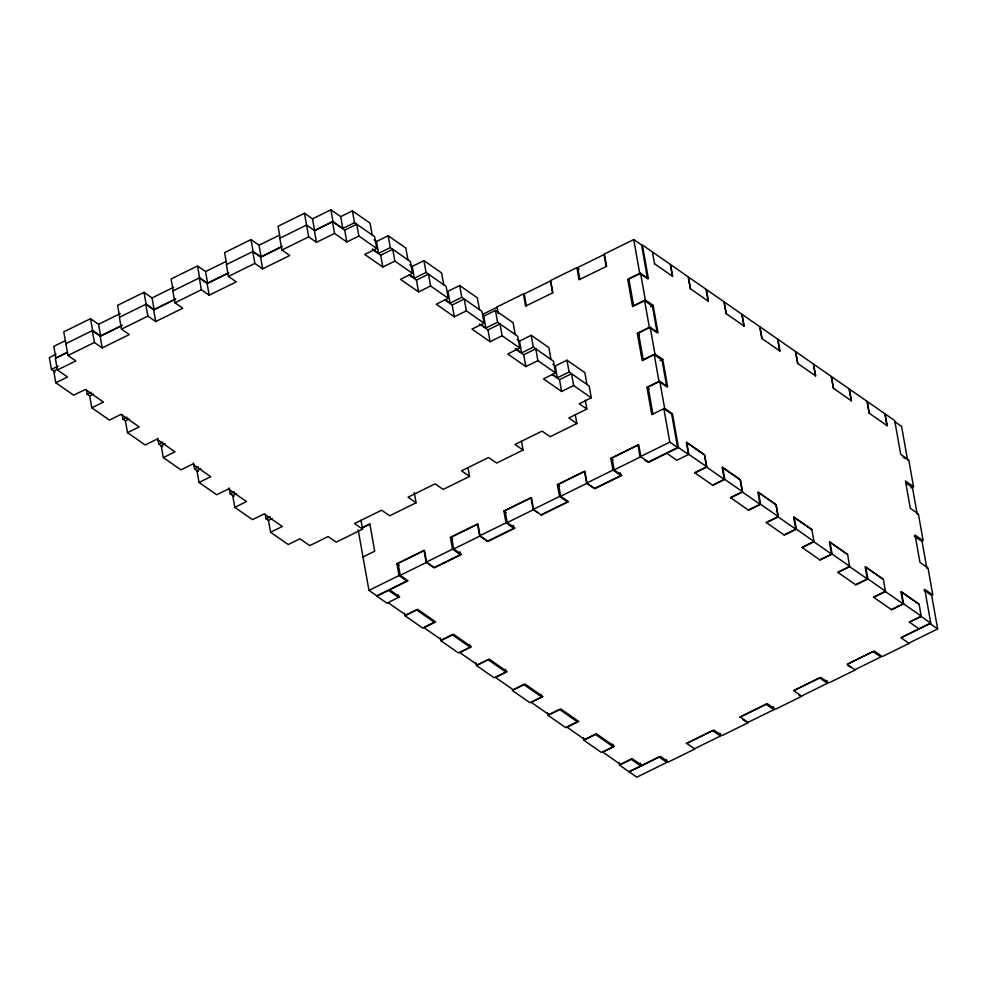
<?xml version="1.0" encoding="UTF-8"?>
<svg xmlns="http://www.w3.org/2000/svg" width="987" height="987" viewBox="0 0 987 987"><rect width="100%" height="100%" fill="white"/><g stroke="black" fill="none" stroke-linecap="round" stroke-linejoin="round"><path stroke-width="1.48" d="M122.339 325.414L100.686 336.098L98.577 324.279L90.533 318.678L63.785 331.854L68.004 355.493L75.826 360.934L57.431 369.989L55.334 358.182L67.153 352.359M175.822 299.061L154.157 309.733L152.06 297.926L144.016 292.325L117.601 305.341L119.711 317.148M227.948 273.374L207.64 283.38L205.543 271.561L197.499 265.959L171.084 278.976L173.194 290.795M281.431 247.009L261.123 257.027L259.026 245.208L250.982 239.607L224.567 252.623L226.677 264.43M272.363 518.508L268.464 520.433L270.574 532.252L288.229 544.54L299.925 538.766L309.758 545.614L328.14 536.558L336.185 542.159L362.599 529.143L354.555 523.542L381.624 510.193L389.668 515.794L416.082 502.79L408.026 497.189L435.107 483.84L443.151 489.441L469.565 476.425L461.509 470.824L488.59 457.487L496.634 463.088L523.036 450.072L514.992 444.471L542.073 431.122L550.117 436.723L576.852 423.546L568.808 417.945L586.858 409.05L579.258 403.757L591.299 397.835L573.644 385.547L561.603 391.469L543.504 378.872L555.533 372.938L537.878 360.65L525.849 366.584L507.75 353.988L519.779 348.053L502.124 335.765L490.095 341.699L471.983 329.09L484.025 323.168L466.37 310.88L454.328 316.802L436.229 304.206L448.258 298.271L430.603 285.983L418.574 291.918L400.475 279.321L412.504 273.387L394.849 261.099L382.82 267.033L364.709 254.424L376.75 248.502L374.641 236.683L354.53 222.68L342.822 228.453L332.989 221.606L314.606 230.662L312.509 218.843L304.465 213.254L278.05 226.257L280.16 238.077M65.389 340.638L53.779 346.351L55.889 358.17L67.498 352.445M98.577 324.279L120.241 313.607M152.06 297.926L173.724 287.242M205.543 271.561L225.85 261.555M259.026 245.208L279.333 235.202M312.509 218.843L330.892 209.787L340.725 216.634L342.822 228.453M65.895 343.673L92.63 330.497L100.686 336.098M154.157 309.733L146.113 304.132L119.378 317.32L121.475 329.127L129.297 334.581L102.229 347.917L94.407 342.477L92.297 330.657L100.119 336.098L102.229 347.917M207.64 283.38L199.596 277.779L172.861 290.955L174.958 302.775L182.78 308.215L155.712 321.565L147.89 316.111L145.78 304.304L153.602 309.745L155.712 321.565M261.123 257.027L253.079 251.426L226.344 264.602L228.441 276.422L236.263 281.863L209.195 295.199L201.373 289.759L199.263 277.939L207.085 283.392L209.195 295.199M56.037 354.284L49.35 357.578L51.46 369.385L55.235 372.025M340.725 216.634L352.421 210.873L370.076 223.161L372.185 234.968M100.119 336.098L121.783 325.426M153.602 309.745L175.267 299.073M207.085 283.392L228.75 272.708M314.606 230.662L306.562 225.061L279.827 238.237L281.924 250.056L289.746 255.497L262.678 268.846L254.856 263.406L252.746 251.586L260.568 257.027L282.233 246.355M346.832 241.988L344.722 230.168L332.434 221.619L314.384 230.514L316.494 242.321L334.544 233.425L346.832 241.988L358.861 236.053L376.75 248.502M68.004 355.493L94.407 342.477M121.475 329.127L147.89 316.111M174.958 302.775L201.373 289.759M228.441 276.422L254.856 263.406M281.924 250.056L308.672 236.88L316.494 242.321M51.46 369.385L58.134 366.091M57.591 369.027L53.693 370.939L55.79 382.759L73.68 395.207L85.376 389.433L103.475 402.042L91.779 407.804L89.669 395.984L93.568 394.072M344.722 230.168L356.763 224.234L358.861 236.053M55.79 382.759L67.498 376.997L57.431 369.989M374.073 239.841L376.479 241.519L388.175 235.757L405.842 248.045L407.939 259.865M86.424 389.853L87.214 394.282L91.223 392.295M372.555 249.131L378.589 253.338L390.284 247.577L410.395 261.567L412.504 273.387M372.259 249.329L380.711 255.214L392.74 249.279L394.849 261.099M409.827 264.726L412.245 266.416L423.941 260.642L441.596 272.93L443.706 284.75M122.178 414.737L122.968 419.167L126.978 417.193M409.519 274.867L414.343 278.223L426.039 272.461L446.161 286.464L448.258 298.271M129.334 418.957L125.435 420.881L127.533 432.688L145.188 444.977L156.896 439.215L174.995 451.812L163.299 457.586L161.189 445.766L165.088 443.842M409.223 275.065L416.465 280.098L428.506 274.176L430.603 285.983M127.533 432.688L139.229 426.927L121.13 414.33L109.434 420.092L91.779 407.804M479.46 309.634L477.35 297.827L459.695 285.539L447.999 291.301L450.109 303.12L461.805 297.346L481.915 311.349L484.025 323.168M157.673 438.142L158.734 444.051L162.744 442.077M444.989 299.949L452.231 304.995L464.26 299.061L466.37 310.88M579.122 269.13L576.889 267.576L550.487 280.592L552.646 292.744M633.716 239.57L639.724 273.325L647.546 278.766L641.538 245.01L633.716 239.57L603.97 254.227L606.129 266.379M482.655 314.384L497.177 307.228M515.214 334.531L513.117 322.712L495.462 310.424L483.753 316.185L485.863 328.005L497.559 322.243L517.682 336.234L519.779 348.053M193.44 463.039L194.488 468.948L198.498 466.962M200.842 468.739L196.944 470.651L199.053 482.47L216.708 494.758L228.404 488.997L246.516 501.593L234.807 507.355L232.71 495.548L236.609 493.623M479.534 323.995L487.985 329.88L500.014 323.946L502.124 335.765M199.053 482.47L210.749 476.709L192.65 464.1L180.954 469.874L163.299 457.586M639.724 273.325L627.695 279.259L632.568 306.599L644.597 300.677L652.419 306.118L657.169 332.779M672.443 276.372L670.321 264.405L642.377 244.961L648.397 278.729L640.575 273.276L628.867 279.05L633.617 305.711L645.325 299.949L653.147 305.39L658.008 332.742L650.186 327.289L638.49 333.063L643.24 359.724L654.936 353.963L662.758 359.404L667.631 386.756L659.809 381.303L648.114 387.077L652.925 414.084M517.102 339.392L519.52 341.083L531.216 335.309L548.871 347.597L550.98 359.416M229.194 487.923L230.242 493.833L234.264 491.859M515.584 348.695L521.617 352.89L533.325 347.128L553.436 361.131L555.533 372.938M515.3 348.892L523.739 354.765L535.781 348.843L537.878 360.65M650.544 306.673L653.147 305.39M552.856 364.289L555.274 365.967L566.97 360.206L584.859 372.642L586.957 384.461M654.221 354.678L658.971 381.352L666.793 386.793L662.043 360.132L654.221 354.678L642.192 360.613L637.318 333.273L649.347 327.339L656.059 332.002M265.219 514.289L266.009 518.718L270.019 516.744M552.547 374.418L557.384 377.787L569.08 372.013L589.19 386.016L591.299 397.835M552.264 374.616L559.506 379.662L571.535 373.728L573.644 385.547M270.574 532.252L282.27 526.478L264.171 513.882L252.462 519.643L234.807 507.355M660.167 360.687L662.758 359.404M362.032 527.687L369.829 523.85L374.702 551.19L363.006 556.964M712.577 485.172L724.273 479.398L706.618 467.11L704.459 454.958L686.347 442.361L688.519 454.513L678.464 447.518L672.443 413.763L664.621 408.31L651.802 414.626L646.941 387.286L658.971 381.352M362.093 528.033L369.891 524.183M358.195 529.957L368.953 590.374L376.775 595.827L406.866 580.998L399.044 575.557L396.934 563.737L424.015 550.401L426.113 562.208L432.824 566.871M433.935 567.648L460.349 554.645L452.527 549.191L450.417 537.384L477.498 524.035L479.596 535.855L506.01 522.839L513.832 528.279L487.418 541.295L480.718 536.632M506.01 522.839L503.901 511.019L530.981 497.682L533.079 509.489L537.545 512.611M540.901 514.943L567.315 501.927L559.493 496.486L557.384 484.666L584.464 471.317L586.562 483.137L594.384 488.577L620.798 475.561L620.268 472.613M620.798 475.561L612.964 470.12L610.867 458.313L637.935 444.964L640.045 456.784L669.791 442.114L677.613 447.567L647.867 462.224M368.953 590.374L399.044 575.557M426.113 562.208L452.527 549.191M533.079 509.489L559.493 496.486M586.562 483.137L612.964 470.12M426.618 562.331L424.496 550.364L398.082 563.38L400.216 575.347L426.618 562.331L434.44 567.772L461.521 554.423L453.699 548.982L451.565 537.014L477.979 524.011L480.101 535.966L487.923 541.419L515.004 528.07L507.182 522.629L505.048 510.661L531.462 497.645L533.585 509.613L541.407 515.054L568.487 501.717L560.665 496.264L558.531 484.309L584.933 471.292L587.068 483.26L594.89 488.701L621.97 475.352L614.148 469.911L612.014 457.943L638.749 444.767L640.884 456.734L648.706 462.175L678.464 447.518M453.699 548.982L480.101 535.966M507.182 522.629L533.585 509.613M560.665 496.264L587.068 483.26M614.148 469.911L640.884 456.734M919.082 628.904L909.249 622.057L921.278 616.135L903.623 603.834L891.594 609.769L873.483 597.172L885.524 591.238L867.869 578.95L855.828 584.884L837.729 572.287L849.758 566.353L832.103 554.065L820.074 559.987L801.975 547.39L814.004 541.456L796.349 529.168L784.32 535.102L766.208 522.505L778.249 516.571L760.595 504.283L748.553 510.217L730.454 497.608L742.483 491.686L724.828 479.398L712.799 485.32L694.7 472.724L706.729 466.789L688.852 454.353L676.811 460.275L666.756 453.28M405.003 615.765L416.699 609.991L434.354 622.279L422.658 628.053L405.003 615.765L404.522 613.063M694.922 472.884L706.618 467.11M440.757 640.649L452.453 634.888L470.108 647.176L458.412 652.938L440.757 640.649L440.276 637.947M730.676 497.769L742.372 492.007L760.027 504.295L748.331 510.057M476.511 665.534L488.22 659.772L505.875 672.061L494.179 677.835L476.511 665.534L476.03 662.845M766.43 522.654L778.138 516.892L795.793 529.18L784.097 534.942M910.915 487.899L913.506 486.616L908.756 459.942L900.712 454.353L894.703 420.585L885.092 413.898L887.19 425.718L869.091 413.121L866.993 401.302L849.326 389.014L851.436 400.833L833.336 388.224L831.227 376.417L813.572 364.117L815.681 375.936L797.57 363.339L795.473 351.52L777.818 339.232L779.915 351.051L761.816 338.455L759.706 326.635L742.051 314.347L744.161 326.154L726.062 313.558L723.952 301.751L706.297 289.45L708.407 301.269L690.295 288.673L688.198 276.853L670.543 264.565L672.64 276.385L654.541 263.776M802.197 547.551L813.893 541.777L831.547 554.077L819.852 559.839M541.629 696.958L529.933 702.719L512.278 690.431L523.974 684.657L541.629 696.958L541.147 694.256M548.032 715.316L559.728 709.554L577.395 721.842L565.687 727.604L548.032 715.316L547.551 712.614M837.951 572.435L849.647 566.674L867.314 578.962L855.606 584.723M583.798 740.201L595.494 734.439L613.149 746.727L601.453 752.501L583.798 740.201L583.317 737.511M873.717 597.32L885.413 591.558L903.068 603.847L891.372 609.621M619.071 762.396L619.552 765.098L631.248 759.336L640.859 766.023L629.163 771.785M909.471 622.217L921.167 616.443L930.778 623.142L901.032 637.799L909.076 643.401L882.329 656.577L874.285 650.976L847.216 664.325L855.26 669.926L828.858 682.93L820.802 677.341L793.733 690.678L801.777 696.279L775.375 709.295L767.318 703.694L740.25 717.043L748.294 722.632L721.892 735.648L713.848 730.047L686.767 743.396L694.811 748.997L668.409 762.013L660.365 756.412L641.982 765.468L632.136 758.621L620.441 764.394L602.786 752.106L614.482 746.332L596.382 733.736L584.686 739.497L567.031 727.209L578.727 721.448L560.628 708.851L548.92 714.613L531.265 702.325L542.973 696.563L524.862 683.954L513.166 689.728L495.511 677.44L507.207 671.666L489.108 659.069L477.412 664.831L459.757 652.543L471.453 646.781L453.354 634.185L441.645 639.946L423.991 627.658L435.699 621.896L417.587 609.287L405.891 615.061L388.014 602.613M628.99 771.772L659.069 756.943L666.891 762.383L636.812 777.213L619.552 765.098M686.15 743.593L712.552 730.577L720.374 736.031L693.972 749.047M739.633 717.241L766.035 704.224L773.857 709.665L747.455 722.681L742.989 719.572M794.436 690.234L819.518 677.872L827.34 683.312L800.938 696.328L798.705 694.774M847.919 663.869L873.001 651.506L880.823 656.96L854.421 669.963M901.427 637.503L929.828 623.5L937.65 628.953L907.904 643.61M894.864 421.733L901.575 426.396L907.584 460.164M903.117 457.043L905.35 458.61M913.506 486.616L905.461 481.014L910.335 508.367L918.379 513.956L923.129 540.629L915.085 535.028L919.958 562.368L928.002 567.969L932.814 594.976L924.77 589.375L930.778 623.142M905.745 482.84L912.457 487.504L917.207 514.178M637.318 333.273L639.551 334.827M914.258 536.077L922.08 541.518L926.83 568.191M646.941 387.286L649.175 388.841M923.869 590.09L931.691 595.531L937.65 628.953M811.733 529.624L793.622 517.028L795.793 529.18M847.488 554.521L829.388 541.912L831.547 554.077M883.242 579.406L865.143 566.809L867.314 578.962M919.008 604.291L900.897 591.694L903.068 603.847M445.273 299.752L450.109 303.12M481.039 324.649L485.863 328.005M644.511 459.893L646.744 461.447M610.867 458.313L613.1 459.868M847.71 665.3L851.065 667.631M557.384 484.666L559.617 486.221M503.901 511.019L506.134 512.574M450.417 537.384L452.651 538.939M396.934 563.737L399.167 565.292M400.216 575.347L408.038 580.788L389.655 589.844L399.71 596.851L386.892 603.156L376.837 596.16L388.545 590.399L398.6 597.394L398.119 594.692M87.214 394.282L89.731 396.034M122.968 419.167L125.497 420.918M158.734 444.051L162.51 446.692M194.488 468.948L198.276 471.576M230.242 493.833L234.03 496.461M266.009 518.718L268.39 520.383M921.167 616.443L919.144 604.167L901.489 591.879L903.623 603.834M886.992 425.705L884.87 413.75L867.215 401.45L869.337 413.417M885.413 591.558L883.39 579.27L865.735 566.982L867.869 578.95M851.238 400.821L849.104 388.853L831.449 376.565L833.583 388.533M849.647 566.674L847.636 554.386L829.981 542.097L832.103 554.065M815.484 375.936L813.35 363.969L795.695 351.68L797.829 363.648M814.004 541.456L811.869 529.501L794.214 517.213L796.349 529.168M779.718 351.039L777.596 339.084L759.941 326.783L762.063 338.751M826.822 680.364L827.34 683.312M778.249 516.571L776.115 504.604L758.46 492.316L760.595 504.283M778.138 516.892L775.967 504.739L757.868 492.143L760.027 504.295M743.964 326.154L741.829 314.187L724.174 301.899L726.309 313.866M742.483 491.686L740.361 479.719L722.706 467.431L724.828 479.398M742.372 492.007L740.213 479.855L722.114 467.246L724.273 479.398M708.21 301.269L706.075 289.302L688.42 277.014L690.555 288.981M773.339 706.717L773.857 709.665M706.729 466.789L704.595 454.834L686.718 442.386L688.852 454.353M652.432 251.969L654.566 263.936M677.613 447.567L671.666 414.145L663.844 408.692L669.791 442.114M640.575 273.276L645.325 299.949M650.186 327.289L654.936 353.963M659.809 381.303L664.621 408.31M644.597 300.677L649.347 327.339M719.856 733.07L720.374 736.031M666.373 759.435L666.891 762.383M579.862 279.494L577.728 267.526L604.476 254.35L606.598 266.317L579.061 279.728L576.889 267.576M585.279 400.191L586.858 409.05M640.341 763.087L640.859 766.023M566.97 360.206L569.08 372.013M575.285 414.688L576.852 423.546M559.506 379.662L561.603 391.469M555.274 365.967L557.384 377.787M612.668 744.025L613.149 746.727M526.379 305.847L524.245 293.879L550.66 280.876L552.782 292.831L525.577 306.081L523.406 293.929L497.004 306.945L498.201 313.693M531.216 335.309L533.325 347.128M523.739 354.765L525.849 366.584M519.52 341.083L521.617 352.89M521.469 441.214L523.036 450.072M495.462 310.424L497.559 322.243M487.985 329.88L490.095 341.699M513.302 525.331L513.832 528.279M459.695 285.539L461.805 297.346M452.231 304.995L454.328 316.802M505.393 669.359L505.875 672.061M467.986 467.567L469.565 476.425M423.941 260.642L426.039 272.461M416.465 280.098L418.574 291.918M412.245 266.416L414.343 278.223M459.819 551.684L460.349 554.645M469.627 644.474L470.108 647.176M388.175 235.757L390.284 247.577M380.711 255.214L382.82 267.033M376.479 241.519L378.589 253.338M414.232 492.451L416.082 502.79M352.421 210.873L354.53 222.68M330.892 209.787L332.989 221.606M332.434 221.619L334.544 233.425M361.02 520.285L362.599 529.143M304.465 213.254L308.672 236.88M260.568 257.027L262.678 268.846M250.982 239.607L253.079 251.426M197.499 265.959L199.596 277.779M144.016 292.325L146.113 304.132M90.533 318.678L92.63 330.497"/></g></svg>
